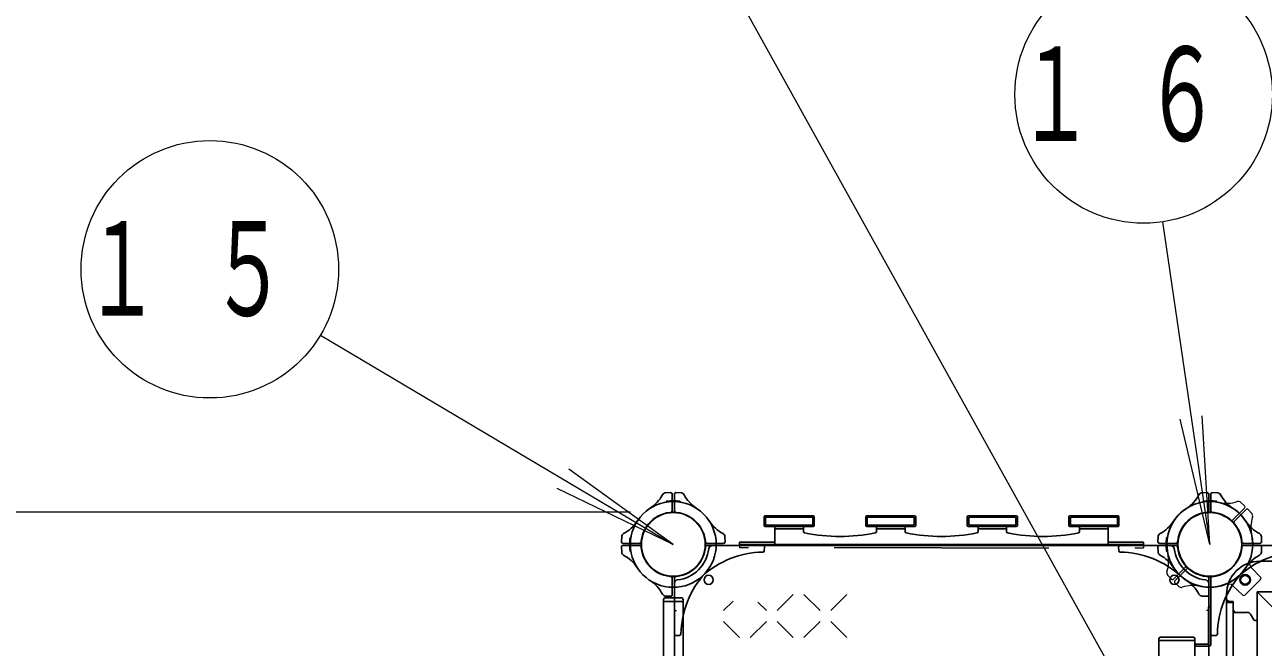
# Model space of a CAD drawing. Units: millimetres on the paper. Extents: x -385 to 0, y -594 to 267.
# Drawn here: x -265.06 to -236.21, y 201.6 to 216.11 of the extents above; entities that cross this region are included whole.
import ezdxf

# ---------------------------------------------------------------- set-up
doc = ezdxf.new("R2010")
doc.units = ezdxf.units.MM
doc.linetypes.add('USER1', pattern=[4.5, 2.5, -2])
doc.layers.add('LY_1', color=7, linetype='Continuous', lineweight=25)
doc.styles.add('ＭＳ ゴシック', font='')
doc.styles.get('ＭＳ ゴシック').set_extended_font_data('MS Gothic')

msp = doc.modelspace()

# ---------------------------------------------------------------- linework, layer by layer
at = {"layer": 'LY_1', "lineweight": 13}
for p, q in [((-248.563, 216.975), (-238.471, 198.795)), ((-238.559, 211.518), (-237.454, 203.999)), ((-258.174, 208.88), (-249.954, 203.999)), ((-237.454, 203.999), (-238.148, 206.918)), ((-237.454, 203.999), (-237.63, 206.994)), ((-249.954, 203.999), (-252.391, 205.75)), ((-249.954, 203.999), (-252.658, 205.3)), ((-236.643, 204.895), (-236.739, 204.984)), ((-250.954, 204.749), (-357.148, 204.749)), ((-236.92, 204.569), (-236.642, 204.847)), ((-236.884, 204.534), (-236.607, 204.812)), ((-236.559, 204.811), (-236.469, 204.715)), ((-238.025, 203.465), (-238.302, 203.187)), ((-236.268, 203.227), (-236.489, 203.464)), ((-238.35, 203.188), (-238.433, 203.276)), ((-237.989, 203.429), (-238.267, 203.152)), ((-236.636, 202.814), (-236.269, 203.181)), ((-238.266, 203.104), (-238.177, 203.021)), ((-236.683, 202.813), (-236.919, 203.034)), ((-248.563, 202.678), (-248.786, 202.456)), ((-247.786, 202.456), (-247.986, 202.655)), ((-247.161, 202.831), (-247.536, 202.456)), ((-246.536, 202.456), (-246.911, 202.831)), ((-245.911, 202.831), (-246.286, 202.456)), ((-248.411, 201.831), (-248.786, 202.206)), ((-247.786, 202.206), (-248.161, 201.831)), ((-247.161, 201.831), (-247.536, 202.206)), ((-246.536, 202.206), (-246.911, 201.831)), ((-245.911, 201.831), (-246.286, 202.206))]:
    msp.add_line(p, q, dxfattribs=at)
at = {"layer": 'LY_1'}
for p, q in [((-250.014, 205.206), (-250.145, 205.202)), ((-249.979, 204.78), (-249.979, 205.173)), ((-249.929, 204.78), (-249.929, 205.173)), ((-249.895, 205.206), (-249.774, 205.202)), ((-237.514, 205.206), (-237.645, 205.202)), ((-237.479, 204.78), (-237.479, 205.173)), ((-237.429, 204.78), (-237.429, 205.173)), ((-237.395, 205.206), (-237.274, 205.202)), ((-250.121, 204.985), (-250.121, 204.988)), ((-249.788, 204.985), (-249.788, 204.988)), ((-237.621, 204.985), (-237.621, 204.988)), ((-237.621, 204.985), (-237.621, 204.988)), ((-237.288, 204.985), (-237.288, 204.988)), ((-237.288, 204.985), (-237.288, 204.988)), ((-247.838, 204.641), (-247.838, 204.441)), ((-247.813, 204.666), (-246.696, 204.666)), ((-247.803, 204.631), (-247.803, 204.451)), ((-247.803, 204.631), (-246.706, 204.631)), ((-246.706, 204.631), (-246.706, 204.451)), ((-246.671, 204.641), (-246.671, 204.441)), ((-245.471, 204.641), (-245.471, 204.441)), ((-245.446, 204.666), (-244.329, 204.666)), ((-245.436, 204.631), (-245.436, 204.451)), ((-245.436, 204.631), (-244.339, 204.631)), ((-244.339, 204.631), (-244.339, 204.451)), ((-244.304, 204.641), (-244.304, 204.441)), ((-243.104, 204.641), (-243.104, 204.441)), ((-243.079, 204.666), (-241.963, 204.666)), ((-243.069, 204.631), (-243.069, 204.451)), ((-243.069, 204.631), (-241.973, 204.631)), ((-241.973, 204.631), (-241.973, 204.451)), ((-241.938, 204.641), (-241.938, 204.441)), ((-240.738, 204.641), (-240.738, 204.441)), ((-239.596, 204.666), (-240.713, 204.666)), ((-240.703, 204.631), (-240.703, 204.451)), ((-239.606, 204.631), (-240.703, 204.631)), ((-239.606, 204.631), (-239.606, 204.451)), ((-239.571, 204.641), (-239.571, 204.441)), ((-247.813, 204.416), (-246.696, 204.416)), ((-247.803, 204.451), (-246.706, 204.451)), ((-247.588, 204.416), (-247.588, 203.999)), ((-247.588, 204.363), (-246.921, 204.363)), ((-246.921, 204.416), (-246.921, 204.3)), ((-245.446, 204.416), (-244.329, 204.416)), ((-245.436, 204.451), (-244.339, 204.451)), ((-245.221, 204.416), (-245.221, 204.3)), ((-244.554, 204.363), (-245.221, 204.363)), ((-244.554, 204.416), (-244.554, 204.3)), ((-243.079, 204.416), (-241.963, 204.416)), ((-243.069, 204.451), (-241.973, 204.451)), ((-242.854, 204.416), (-242.854, 204.3)), ((-242.188, 204.363), (-242.854, 204.363)), ((-242.188, 204.416), (-242.188, 204.3)), ((-239.596, 204.416), (-240.713, 204.416)), ((-239.606, 204.451), (-240.703, 204.451)), ((-240.488, 204.416), (-240.488, 204.3)), ((-239.821, 204.363), (-240.488, 204.363)), ((-239.821, 204.416), (-239.821, 203.999)), ((-251.162, 204.059), (-251.157, 204.19)), ((-250.736, 204.024), (-251.128, 204.024)), ((-250.941, 204.166), (-250.943, 204.166)), ((-249.173, 204.024), (-248.781, 204.024)), ((-248.747, 204.059), (-248.752, 204.18)), ((-248.413, 204.053), (-248.413, 203.999)), ((-247.588, 204.053), (-248.413, 204.053)), ((-239.821, 204.053), (-238.996, 204.053)), ((-238.996, 204.053), (-238.996, 203.999)), ((-238.662, 204.059), (-238.657, 204.19)), ((-238.662, 204.059), (-238.658, 204.18)), ((-238.236, 204.024), (-238.629, 204.024)), ((-238.441, 204.166), (-238.443, 204.166)), ((-236.674, 204.024), (-236.281, 204.024)), ((-236.248, 204.059), (-236.252, 204.19)), ((-236.248, 204.059), (-236.252, 204.18)), ((-251.162, 203.94), (-251.157, 203.819)), ((-250.736, 203.974), (-251.128, 203.974)), ((-250.941, 203.833), (-250.943, 203.833)), ((-249.173, 203.974), (-243.704, 203.974)), ((-248.413, 203.999), (-238.996, 203.999)), ((-247.83, 203.939), (-247.835, 203.852)), ((-238.236, 203.974), (-243.704, 203.974)), ((-239.579, 203.939), (-239.574, 203.852)), ((-238.662, 203.94), (-238.658, 203.819)), ((-238.441, 203.832), (-238.443, 203.832)), ((-236.674, 203.974), (-235.13, 203.974)), ((-236.248, 203.94), (-236.252, 203.819)), ((-218.621, 203.608), (-236.288, 203.608)), ((-249.979, 203.218), (-249.979, 202.825)), ((-249.929, 203.218), (-249.929, 193.999)), ((-237.479, 203.218), (-237.479, 193.999)), ((-237.429, 203.218), (-237.429, 201.674)), ((-235.894, 202.439), (-236.348, 202.893)), ((-218.561, 202.893), (-236.348, 202.893)), ((-236.348, 202.893), (-236.348, 185.106)), ((-250.181, 202.708), (-250.181, 202.666)), ((-250.181, 202.666), (-250.181, 185.333)), ((-249.728, 202.666), (-250.181, 202.666)), ((-250.014, 202.792), (-250.135, 202.796)), ((-249.778, 202.758), (-250.131, 202.758)), ((-249.728, 202.708), (-249.728, 202.666)), ((-249.728, 202.666), (-249.728, 185.333)), ((-237.514, 202.792), (-237.635, 202.796)), ((-237.063, 202.832), (-237.063, 185.166)), ((-237.063, 202.716), (-237.013, 202.666)), ((-237.063, 202.666), (-236.913, 202.666)), ((-237.063, 202.649), (-237.046, 202.666)), ((-237.063, 202.649), (-236.913, 202.649)), ((-236.929, 202.666), (-236.913, 202.649)), ((-236.913, 202.666), (-236.913, 194.074)), ((-237.483, 202.541), (-237.429, 202.541)), ((-237.483, 201.677), (-237.483, 202.541)), ((-236.913, 202.466), (-236.863, 202.416)), ((-236.577, 202.416), (-236.913, 202.416)), ((-236.504, 202.374), (-236.428, 202.243)), ((-236.4, 202.226), (-236.348, 202.226)), ((-249.894, 201.875), (-249.807, 201.88)), ((-238.638, 186.191), (-238.638, 201.807)), ((-238.638, 201.757), (-237.804, 201.757)), ((-238.604, 201.841), (-237.838, 201.841)), ((-237.804, 186.191), (-237.804, 201.807)), ((-237.394, 201.875), (-237.307, 201.879)), ((-237.804, 201.677), (-237.483, 201.677)), ((-237.804, 201.624), (-237.479, 201.624))]:
    msp.add_line(p, q, dxfattribs=at)
at = {"layer": 'LY_1', "linetype": 'USER1', "lineweight": 13}
for p, q in [((-248.413, 203.974), (-248.413, 203.921)), ((-243.704, 203.921), (-248.413, 203.921)), ((-243.704, 203.921), (-238.996, 203.921)), ((-238.996, 203.974), (-238.996, 203.921)), ((-249.929, 202.458), (-249.876, 202.458)), ((-249.876, 193.999), (-249.876, 202.458)), ((-237.533, 193.999), (-237.533, 202.458)), ((-237.479, 202.458), (-237.533, 202.458))]:
    msp.add_line(p, q, dxfattribs=at)
at = {"layer": 'LY_1', "lineweight": 13}
for centre, radius in [((-238.996, 214.486), 3), ((-260.753, 210.412), 3), ((-236.63, 203.174), 0.1)]:
    msp.add_circle(centre, radius, dxfattribs=at)
at = {"layer": 'LY_1'}
for centre, radius in [((-249.954, 203.999), 0.743), ((-237.454, 203.999), 0.743), ((-249.13, 203.174), 0.108), ((-238.279, 203.174), 0.108), ((-236.63, 203.174), 0.125)]:
    msp.add_circle(centre, radius, dxfattribs=at)
for centre, radius, start, end in [((-250.132, 205.119), 0.0833, 92, 152.5412), ((-250.013, 205.173), 0.0333, 0, 92), ((-249.896, 205.173), 0.0333, 88, 180), ((-249.777, 205.119), 0.0833, 27.4588, 88), ((-237.632, 205.119), 0.0833, 92, 152.5412), ((-237.513, 205.173), 0.0333, 0, 92), ((-237.396, 205.173), 0.0333, 88, 180), ((-237.277, 205.119), 0.0833, 27.4588, 88), ((-249.954, 203.999), 1, 90, 180), ((-250.946, 205.542), 0.833, 302.7272, 332.5412), ((-250.104, 204.988), 0.0167, 98.6269, 180), ((-249.954, 203.999), 1.017, 90, 98.6269), ((-249.954, 203.999), 1.017, 81.3731, 90), ((-249.954, 203.999), 1, 0, 90), ((-249.804, 204.988), 0.0167, 0, 81.3731), ((-248.963, 205.542), 0.833, 207.4588, 237.2728), ((-237.455, 203.999), 1, 90, 147.2728), ((-237.455, 203.999), 1, 90, 147.2728), ((-238.446, 205.541), 0.833, 302.7272, 332.5412), ((-237.605, 204.988), 0.0167, 98.6269, 180), ((-237.605, 204.988), 0.0167, 98.6269, 180), ((-237.455, 203.999), 1.017, 90, 98.6269), ((-237.455, 203.999), 1.017, 90, 98.6269), ((-237.455, 203.999), 1.017, 81.3731, 90), ((-237.455, 203.999), 1.017, 81.3731, 90), ((-237.455, 203.999), 1, 32.7272, 90), ((-237.455, 203.999), 1, 32.7272, 90), ((-237.305, 204.988), 0.0167, 0, 81.3731), ((-237.305, 204.988), 0.0167, 0, 81.3731), ((-236.463, 205.541), 0.833, 207.4588, 237.2728), ((-249.954, 203.999), 0.75, 90, 180), ((-250.013, 204.78), 0.0333, 274.2707, 0), ((-249.954, 203.999), 0.75, 0, 90), ((-249.896, 204.78), 0.0333, 180, 265.7293), ((-247.813, 204.641), 0.025, 90, 180), ((-246.696, 204.641), 0.025, 0, 90), ((-245.446, 204.641), 0.025, 90, 180), ((-244.329, 204.641), 0.025, 0, 90), ((-243.079, 204.641), 0.025, 90, 180), ((-241.963, 204.641), 0.025, 0, 90), ((-240.713, 204.641), 0.025, 90, 180), ((-239.596, 204.641), 0.025, 0, 90), ((-237.454, 203.999), 1, 122.7272, 180), ((-237.454, 203.999), 0.75, 94.2707, 180), ((-237.455, 203.999), 0.75, 90, 175.7293), ((-237.455, 203.999), 0.75, 90, 175.7293), ((-237.513, 204.78), 0.0333, 274.2707, 0), ((-237.455, 203.999), 0.75, 4.2707, 90), ((-237.455, 203.999), 0.75, 4.2707, 90), ((-237.396, 204.78), 0.0333, 180, 265.7293), ((-237.454, 203.999), 0.75, 0, 85.7293), ((-237.454, 203.999), 1, 0, 57.2728), ((-251.497, 204.99), 0.833, 297.4588, 327.2728), ((-248.412, 204.99), 0.833, 212.7272, 242.5412), ((-247.813, 204.441), 0.025, 180, 270), ((-246.696, 204.441), 0.025, 270, 0), ((-245.446, 204.441), 0.025, 180, 270), ((-244.329, 204.441), 0.025, 270, 0), ((-243.079, 204.441), 0.025, 180, 270), ((-241.963, 204.441), 0.025, 270, 0), ((-240.713, 204.441), 0.025, 180, 270), ((-239.596, 204.441), 0.025, 270, 0), ((-238.997, 204.99), 0.833, 297.4588, 327.2728), ((-238.997, 204.99), 0.833, 297.4588, 327.2728), ((-235.913, 204.99), 0.833, 212.7272, 242.5412), ((-235.912, 204.99), 0.833, 212.7272, 242.5412), ((-251.128, 204.058), 0.0333, 178, 270), ((-251.074, 204.177), 0.0833, 117.4588, 178), ((-249.954, 203.999), 1.017, 171.3731, 180), ((-250.943, 204.149), 0.0167, 90, 171.3731), ((-250.736, 204.058), 0.0333, 270, 355.7293), ((-249.173, 204.058), 0.0333, 184.2707, 270), ((-248.835, 204.177), 0.0833, 2, 62.5412), ((-248.781, 204.058), 0.0333, 270, 2), ((-246.888, 204.3), 0.0333, 180, 258.7698), ((-246.071, 208.413), 4.227, 258.7698, 281.2302), ((-245.254, 204.3), 0.0333, 281.2302, 0), ((-244.521, 204.3), 0.0333, 180, 258.7698), ((-243.704, 208.413), 4.227, 258.7698, 281.2302), ((-242.888, 204.3), 0.0333, 281.2302, 0), ((-242.154, 204.3), 0.0333, 180, 258.7698), ((-241.338, 208.413), 4.227, 258.7698, 281.2278), ((-240.521, 204.3), 0.0333, 281.2278, 0), ((-238.629, 204.058), 0.0333, 178, 270), ((-238.628, 204.058), 0.0333, 178, 270), ((-238.574, 204.177), 0.0833, 117.4588, 178), ((-238.574, 204.177), 0.0833, 117.4588, 178), ((-237.454, 203.999), 1.017, 171.3731, 180), ((-238.443, 204.149), 0.0167, 90, 171.3731), ((-238.236, 204.058), 0.0333, 270, 355.7293), ((-238.236, 204.058), 0.0333, 270, 355.7293), ((-236.674, 204.058), 0.0333, 184.2707, 270), ((-236.674, 204.058), 0.0333, 184.2707, 270), ((-236.335, 204.177), 0.0833, 2, 62.5412), ((-236.335, 204.177), 0.0833, 2, 62.5412), ((-236.281, 204.058), 0.0333, 270, 2), ((-236.281, 204.058), 0.0333, 270, 2), ((-251.128, 203.941), 0.0333, 90, 182), ((-251.074, 203.822), 0.0833, 182, 242.5412), ((-251.497, 203.008), 0.833, 32.7272, 62.5412), ((-249.954, 203.999), 1.017, 180, 188.6269), ((-250.943, 203.849), 0.0167, 188.6269, 270), ((-249.954, 203.999), 1, 180, 270), ((-250.736, 203.941), 0.0333, 4.2707, 90), ((-249.954, 203.999), 0.75, 180, 270), ((-249.954, 203.999), 0.75, 270, 0), ((-249.954, 203.999), 0.833, 276.7872, 353.2128), ((-247.827, 201.654), 2.167, 91.0841, 132.2172), ((-249.954, 203.999), 1, 317.7828, 0), ((-249.173, 203.941), 0.0333, 90, 175.7293), ((-249.044, 203.891), 0.0833, 90, 173.2128), ((-247.868, 203.854), 0.0333, 271.0842, 357), ((-247.864, 203.941), 0.0333, 357, 90), ((-239.545, 203.941), 0.0333, 90, 183), ((-239.541, 203.854), 0.0333, 183, 268.9158), ((-239.582, 201.654), 2.167, 47.7828, 88.9159), ((-238.629, 203.941), 0.0333, 90, 182), ((-238.574, 203.822), 0.0833, 182, 242.5412), ((-238.997, 203.008), 0.833, 32.7272, 62.5412), ((-237.454, 203.999), 1.017, 180, 188.6269), ((-238.443, 203.849), 0.0167, 188.6269, 270), ((-237.454, 203.999), 1, 180, 237.2728), ((-238.365, 203.891), 0.0833, 6.7872, 90), ((-237.454, 203.999), 0.833, 186.7872, 263.2128), ((-238.236, 203.941), 0.0333, 4.2707, 90), ((-238.236, 203.941), 0.0333, 4.2707, 90), ((-237.454, 203.999), 0.75, 180, 265.7293), ((-237.455, 203.999), 0.75, 184.2707, 270), ((-237.455, 203.999), 0.75, 184.2707, 270), ((-237.455, 203.999), 0.75, 270, 355.7293), ((-237.455, 203.999), 0.75, 270, 355.7293), ((-237.454, 203.999), 0.75, 274.2707, 0), ((-235.327, 201.654), 2.167, 91.0841, 132.2172), ((-237.454, 203.999), 1, 317.7828, 0), ((-236.674, 203.941), 0.0333, 90, 175.7293), ((-236.674, 203.941), 0.0333, 90, 175.7293), ((-235.912, 203.008), 0.833, 117.4588, 147.2728), ((-236.335, 203.822), 0.0833, 297.4588, 358), ((-236.281, 203.941), 0.0333, 358, 90), ((-237.455, 203.999), 1, 212.7272, 270), ((-237.455, 203.999), 1, 270, 327.2728), ((-236.288, 202.832), 0.775, 90, 180), ((-250.946, 202.457), 0.833, 27.4588, 57.2728), ((-250.013, 203.218), 0.0333, 0, 85.7293), ((-249.954, 203.999), 1, 270, 312.2172), ((-249.896, 203.218), 0.0333, 94.2707, 180), ((-249.846, 203.089), 0.0833, 96.7872, 180), ((-247.609, 201.871), 2.167, 137.7828, 178.9159), ((-237.455, 203.999), 1, 227.7828, 270), ((-238.446, 202.457), 0.833, 27.4588, 57.2728), ((-237.563, 203.089), 0.0833, 0, 83.2128), ((-237.513, 203.218), 0.0333, 0, 85.7293), ((-237.455, 203.999), 1, 270, 312.2172), ((-237.396, 203.218), 0.0333, 94.2707, 180), ((-235.109, 201.871), 2.167, 137.7828, 178.9159), ((-250.132, 202.88), 0.0833, 207.4588, 268), ((-250.131, 202.708), 0.05, 90, 180), ((-250.013, 202.825), 0.0333, 268, 0), ((-249.778, 202.708), 0.05, 0, 90), ((-237.632, 202.879), 0.0833, 207.4588, 268), ((-237.513, 202.825), 0.0333, 268, 0), ((-236.577, 202.333), 0.0833, 30, 90), ((-236.4, 202.259), 0.0333, 210, 270), ((-249.896, 201.909), 0.0333, 180, 273), ((-249.809, 201.913), 0.0333, 273, 358.9158), ((-238.604, 201.807), 0.0333, 90, 180), ((-237.838, 201.807), 0.0333, 0, 90), ((-237.396, 201.908), 0.0333, 180, 273), ((-237.309, 201.913), 0.0333, 273, 358.9158), ((-237.479, 201.674), 0.05, 270, 0)]:
    msp.add_arc(centre, radius, start, end, dxfattribs=at)
at = {"layer": 'LY_1', "lineweight": 13}
for centre, radius, start, end in [((-237.454, 203.999), 1, 77.7272, 135), ((-237.065, 205.791), 0.833, 257.7272, 287.5412), ((-236.789, 204.917), 0.0833, 47, 107.5412), ((-236.666, 204.871), 0.0333, 315, 47), ((-237.454, 203.999), 1, 135, 192.2728), ((-237.454, 203.999), 0.75, 49.2707, 135), ((-236.583, 204.788), 0.0333, 43, 135), ((-235.663, 204.389), 0.833, 162.4588, 192.2728), ((-236.537, 204.665), 0.0833, 342.4588, 43), ((-237.454, 203.999), 0.75, 135, 220.7293), ((-236.943, 204.593), 0.0333, 229.2707, 315), ((-237.454, 203.999), 0.75, 315, 40.7293), ((-236.861, 204.51), 0.0333, 135, 220.7293), ((-237.454, 203.999), 1, 338.1324, 12.2728), ((-239.246, 203.61), 0.833, 342.4588, 12.2728), ((-238.048, 203.488), 0.0333, 315, 40.7293), ((-237.966, 203.406), 0.0333, 49.2707, 135), ((-237.454, 203.999), 0.75, 229.2707, 315), ((-236.367, 203.577), 0.167, 158.7906, 223), ((-238.372, 203.333), 0.0833, 162.4588, 223), ((-238.326, 203.211), 0.0333, 223, 315), ((-238.243, 203.128), 0.0333, 135, 227), ((-236.293, 203.205), 0.0333, 315, 43), ((-238.12, 203.082), 0.0833, 227, 287.5412), ((-237.844, 202.208), 0.833, 77.7272, 107.5412), ((-237.454, 203.999), 1, 257.7272, 291.8676), ((-237.032, 202.912), 0.167, 47, 111.2094), ((-236.66, 202.838), 0.0333, 227, 315)]:
    msp.add_arc(centre, radius, start, end, dxfattribs=at)

# ---------------------------------------------------------------- texts
at = {"layer": 'LY_1', "char_height": 2.199, "attachment_point": 5, "style": 'ＭＳ ゴシック'}
for s, insert in [('\\T1.64;\\W0.6;１６', (-238.996, 214.486)), ('\\T1.64;\\W0.6;１５', (-260.753, 210.412))]:
    msp.add_mtext(s, dxfattribs=dict(at, insert=insert))

doc.saveas('drawing.dxf')
